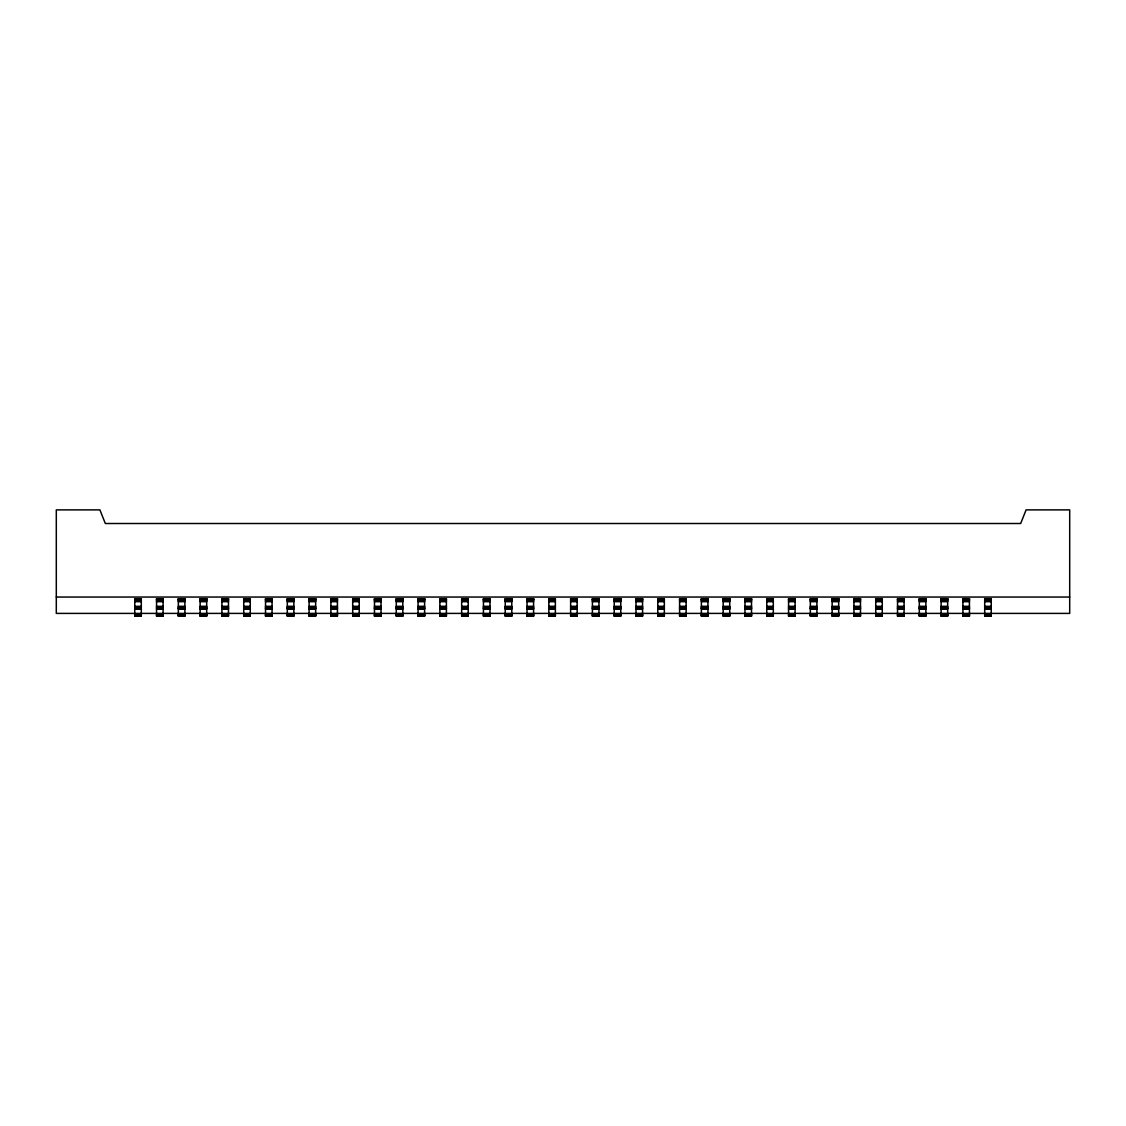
<?xml version="1.0" encoding="UTF-8"?>
<svg xmlns="http://www.w3.org/2000/svg" width="1126" height="1126" viewBox="0 0 1126 1126"><rect width="100%" height="100%" fill="white"/><g stroke="black" fill="none" stroke-linecap="round" stroke-linejoin="round"><path stroke-width="1.5" d="M56.3 597.047L1069.7 597.047M134.754 598.933L141.299 598.962M156.556 598.962L163.087 598.933M178.344 598.933L184.875 598.863M200.132 598.863L206.677 598.962M221.935 598.962L228.465 598.863M243.723 598.863L250.268 598.933M265.525 598.863L272.056 598.962M287.313 598.962L293.844 598.962M309.101 598.863L315.646 598.933M330.903 598.962L337.434 598.962M352.691 598.962L359.236 598.962M374.479 598.962L381.024 598.933M396.282 598.933L402.812 598.962M418.07 598.933L424.615 598.962M439.872 598.962L446.403 598.962M461.66 598.863L468.205 598.962M483.448 598.962L489.993 598.962M505.25 598.962L511.781 598.933M527.038 598.933L533.583 598.962M548.841 598.933L555.371 598.962M570.629 598.863L577.159 598.933M592.417 598.962L598.962 598.863M614.219 598.933L620.75 598.962M636.007 598.962L642.552 598.863M657.795 598.962L664.34 598.933M679.597 598.863L686.128 598.962M701.385 598.962L707.93 598.933M723.188 598.863L729.718 598.962M744.976 598.863L751.521 598.962M766.764 598.962L773.309 598.933M788.566 598.933L795.097 598.962M810.354 598.962L816.899 598.863M832.156 598.863L838.687 598.933M853.944 598.863L860.475 598.962M875.732 598.962L882.277 598.863M897.535 598.933L904.065 598.962M919.323 598.933L925.868 598.863M941.125 598.933L947.656 598.962M962.913 598.962L969.444 598.962M984.701 598.933L991.246 598.962M134.754 599.046L141.299 599.046M156.556 599.046L163.087 599.046M178.344 599.046L184.875 599.046M200.132 599.046L206.677 599.046M221.935 599.046L228.465 599.046M243.723 599.046L250.268 599.046M265.525 599.046L272.056 599.046M287.313 599.046L293.844 599.046M309.101 599.046L315.646 599.046M330.903 599.046L337.434 599.046M352.691 599.046L359.236 599.046M374.479 599.046L381.024 599.046M396.282 599.046L402.812 599.046M418.07 599.046L424.615 599.046M439.872 599.046L446.403 599.046M461.66 599.046L468.205 599.046M483.448 599.046L489.993 599.046M505.25 599.046L511.781 599.046M527.038 599.046L533.583 599.046M548.841 599.046L555.371 599.046M570.629 599.046L577.159 599.046M592.417 599.046L598.962 599.046M614.219 599.046L620.75 599.046M636.007 599.046L642.552 599.046M657.795 599.046L664.34 599.046M679.597 599.046L686.128 599.046M701.385 599.046L707.93 599.046M723.188 599.046L729.718 599.046M744.976 599.046L751.521 599.046M766.764 599.046L773.309 599.046M788.566 599.046L795.097 599.046M810.354 599.046L816.899 599.046M832.156 599.046L838.687 599.046M853.944 599.046L860.475 599.046M875.732 599.046L882.277 599.046M897.535 599.046L904.065 599.046M919.323 599.046L925.868 599.046M941.125 599.046L947.656 599.046M962.913 599.046L969.444 599.046M984.701 599.046L991.246 599.046M134.754 599.328L141.299 599.328M156.556 599.328L163.087 599.328M178.344 599.328L184.875 599.328M200.132 599.328L206.677 599.328M221.935 599.328L228.465 599.328M243.723 599.328L250.268 599.328M265.525 599.328L272.056 599.328M287.313 599.328L293.844 599.328M309.101 599.328L315.646 599.328M330.903 599.328L337.434 599.328M352.691 599.328L359.236 599.328M374.479 599.328L381.024 599.328M396.282 599.328L402.812 599.328M418.07 599.328L424.615 599.328M439.872 599.328L446.403 599.328M461.66 599.328L468.205 599.328M483.448 599.328L489.993 599.328M505.25 599.328L511.781 599.328M527.038 599.328L533.583 599.328M548.841 599.328L555.371 599.328M570.629 599.328L577.159 599.328M592.417 599.328L598.962 599.328M614.219 599.328L620.75 599.328M636.007 599.328L642.552 599.328M657.795 599.328L664.34 599.328M679.597 599.328L686.128 599.328M701.385 599.328L707.93 599.328M723.188 599.328L729.718 599.328M744.976 599.328L751.521 599.328M766.764 599.328L773.309 599.328M788.566 599.328L795.097 599.328M810.354 599.328L816.899 599.328M832.156 599.328L838.687 599.328M853.944 599.328L860.475 599.328M875.732 599.328L882.277 599.328M897.535 599.328L904.065 599.328M919.323 599.328L925.868 599.328M941.125 599.328L947.656 599.328M962.913 599.328L969.444 599.328M984.701 599.328L991.246 599.328M134.754 599.764L141.299 599.764M156.556 599.764L163.087 599.764M178.344 599.764L184.875 599.764M200.132 599.764L206.677 599.764M221.935 599.764L228.465 599.764M243.723 599.764L250.268 599.764M265.525 599.764L272.056 599.764M287.313 599.764L293.844 599.764M309.101 599.764L315.646 599.764M330.903 599.764L337.434 599.764M352.691 599.764L359.236 599.764M374.479 599.764L381.024 599.764M396.282 599.764L402.812 599.764M418.07 599.764L424.615 599.764M439.872 599.764L446.403 599.764M461.66 599.764L468.205 599.764M483.448 599.764L489.993 599.764M505.25 599.764L511.781 599.764M527.038 599.764L533.583 599.764M548.841 599.764L555.371 599.764M570.629 599.764L577.159 599.764M592.417 599.764L598.962 599.764M614.219 599.764L620.75 599.764M636.007 599.764L642.552 599.764M657.795 599.764L664.34 599.764M679.597 599.764L686.128 599.764M701.385 599.764L707.93 599.764M723.188 599.764L729.718 599.764M744.976 599.764L751.521 599.764M766.764 599.764L773.309 599.764M788.566 599.764L795.097 599.764M810.354 599.764L816.899 599.764M832.156 599.764L838.687 599.764M853.944 599.764L860.475 599.764M875.732 599.764L882.277 599.764M897.535 599.764L904.065 599.764M919.323 599.764L925.868 599.764M941.125 599.764L947.656 599.764M962.913 599.764L969.444 599.764M984.701 599.764L991.246 599.764M134.754 600.327L141.299 600.327M156.556 600.327L163.087 600.327M178.344 600.327L184.875 600.327M200.132 600.327L206.677 600.327M221.935 600.327L228.465 600.327M243.723 600.327L250.268 600.327M265.525 600.327L272.056 600.327M287.313 600.327L293.844 600.327M309.101 600.327L315.646 600.327M330.903 600.327L337.434 600.327M352.691 600.327L359.236 600.327M374.479 600.327L381.024 600.327M396.282 600.327L402.812 600.327M418.07 600.327L424.615 600.327M439.872 600.327L446.403 600.327M461.66 600.327L468.205 600.327M483.448 600.327L489.993 600.327M505.25 600.327L511.781 600.327M527.038 600.327L533.583 600.327M548.841 600.327L555.371 600.327M570.629 600.327L577.159 600.327M592.417 600.327L598.962 600.327M614.219 600.327L620.75 600.327M636.007 600.327L642.552 600.327M657.795 600.327L664.34 600.327M679.597 600.327L686.128 600.327M701.385 600.327L707.93 600.327M723.188 600.327L729.718 600.327M744.976 600.327L751.521 600.327M766.764 600.327L773.309 600.327M788.566 600.327L795.097 600.327M810.354 600.327L816.899 600.327M832.156 600.327L838.687 600.327M853.944 600.327L860.475 600.327M875.732 600.327L882.277 600.327M897.535 600.327L904.065 600.327M919.323 600.327L925.868 600.327M941.125 600.327L947.656 600.327M962.913 600.327L969.444 600.327M984.701 600.327L991.246 600.327M134.754 600.974L141.299 600.974M156.556 600.974L163.087 600.974M178.344 600.974L184.875 600.974M200.132 600.974L206.677 600.974M221.935 600.974L228.465 600.974M243.723 600.974L250.268 600.974M265.525 600.974L272.056 600.974M287.313 600.974L293.844 600.974M309.101 600.974L315.646 600.974M330.903 600.974L337.434 600.974M352.691 600.974L359.236 600.974M374.479 600.974L381.024 600.974M396.282 600.974L402.812 600.974M418.07 600.974L424.615 600.974M439.872 600.974L446.403 600.974M461.66 600.974L468.205 600.974M483.448 600.974L489.993 600.974M505.25 600.974L511.781 600.974M527.038 600.974L533.583 600.974M548.841 600.974L555.371 600.974M570.629 600.974L577.159 600.974M592.417 600.974L598.962 600.974M614.219 600.974L620.75 600.974M636.007 600.974L642.552 600.974M657.795 600.974L664.34 600.974M679.597 600.974L686.128 600.974M701.385 600.974L707.93 600.974M723.188 600.974L729.718 600.974M744.976 600.974L751.521 600.974M766.764 600.974L773.309 600.974M788.566 600.974L795.097 600.974M810.354 600.974L816.899 600.974M832.156 600.974L838.687 600.974M853.944 600.974L860.475 600.974M875.732 600.974L882.277 600.974M897.535 600.974L904.065 600.974M919.323 600.974L925.868 600.974M941.125 600.974L947.656 600.974M962.913 600.974L969.444 600.974M984.701 600.974L991.246 600.974M134.754 601.678L141.299 601.678M156.556 601.678L163.087 601.678M178.344 601.678L184.875 601.678M200.132 601.678L206.677 601.678M221.935 601.678L228.465 601.678M243.723 601.678L250.268 601.678M265.525 601.678L272.056 601.678M287.313 601.678L293.844 601.678M309.101 601.678L315.646 601.678M330.903 601.678L337.434 601.678M352.691 601.678L359.236 601.678M374.479 601.678L381.024 601.678M396.282 601.678L402.812 601.678M418.07 601.678L424.615 601.678M439.872 601.678L446.403 601.678M461.66 601.678L468.205 601.678M483.448 601.678L489.993 601.678M505.25 601.678L511.781 601.678M527.038 601.678L533.583 601.678M548.841 601.678L555.371 601.678M570.629 601.678L577.159 601.678M592.417 601.678L598.962 601.678M614.219 601.678L620.75 601.678M636.007 601.678L642.552 601.678M657.795 601.678L664.34 601.678M679.597 601.678L686.128 601.678M701.385 601.678L707.93 601.678M723.188 601.678L729.718 601.678M744.976 601.678L751.521 601.678M766.764 601.678L773.309 601.678M788.566 601.678L795.097 601.678M810.354 601.678L816.899 601.678M832.156 601.678L838.687 601.678M853.944 601.678L860.475 601.678M875.732 601.678L882.277 601.678M897.535 601.678L904.065 601.678M919.323 601.678L925.868 601.678M941.125 601.678L947.656 601.678M962.913 601.678L969.444 601.678M984.701 601.678L991.246 601.678M134.754 606.309L141.299 606.309M156.556 606.309L163.087 606.309M178.344 606.309L184.875 606.309M200.132 606.309L206.677 606.309M221.935 606.309L228.465 606.309M243.723 606.309L250.268 606.309M265.525 606.309L272.056 606.309M287.313 606.309L293.844 606.309M309.101 606.309L315.646 606.309M330.903 606.309L337.434 606.309M352.691 606.309L359.236 606.309M374.479 606.309L381.024 606.309M396.282 606.309L402.812 606.309M418.07 606.309L424.615 606.309M439.872 606.309L446.403 606.309M461.66 606.309L468.205 606.309M483.448 606.309L489.993 606.309M505.25 606.309L511.781 606.309M527.038 606.309L533.583 606.309M548.841 606.309L555.371 606.309M570.629 606.309L577.159 606.309M592.417 606.309L598.962 606.309M614.219 606.309L620.75 606.309M636.007 606.309L642.552 606.309M657.795 606.309L664.34 606.309M679.597 606.309L686.128 606.309M701.385 606.309L707.93 606.309M723.188 606.309L729.718 606.309M744.976 606.309L751.521 606.309M766.764 606.309L773.309 606.309M788.566 606.309L795.097 606.309M810.354 606.309L816.899 606.309M832.156 606.309L838.687 606.309M853.944 606.309L860.475 606.309M875.732 606.309L882.277 606.309M897.535 606.309L904.065 606.309M919.323 606.309L925.868 606.309M941.125 606.309L947.656 606.309M962.913 606.309L969.444 606.309M984.701 606.309L991.246 606.309M134.754 607.027L141.299 607.027M156.556 607.027L163.087 607.027M178.344 607.027L184.875 607.027M200.132 607.027L206.677 607.027M221.935 607.027L228.465 607.027M243.723 607.027L250.268 607.027M265.525 607.027L272.056 607.027M287.313 607.027L293.844 607.027M309.101 607.027L315.646 607.027M330.903 607.027L337.434 607.027M352.691 607.027L359.236 607.027M374.479 607.027L381.024 607.027M396.282 607.027L402.812 607.027M418.07 607.027L424.615 607.027M439.872 607.027L446.403 607.027M461.66 607.027L468.205 607.027M483.448 607.027L489.993 607.027M505.25 607.027L511.781 607.027M527.038 607.027L533.583 607.027M548.841 607.027L555.371 607.027M570.629 607.027L577.159 607.027M592.417 607.027L598.962 607.027M614.219 607.027L620.75 607.027M636.007 607.027L642.552 607.027M657.795 607.027L664.34 607.027M679.597 607.027L686.128 607.027M701.385 607.027L707.93 607.027M723.188 607.027L729.718 607.027M744.976 607.027L751.521 607.027M766.764 607.027L773.309 607.027M788.566 607.027L795.097 607.027M810.354 607.027L816.899 607.027M832.156 607.027L838.687 607.027M853.944 607.027L860.475 607.027M875.732 607.027L882.277 607.027M897.535 607.027L904.065 607.027M919.323 607.027L925.868 607.027M941.125 607.027L947.656 607.027M962.913 607.027L969.444 607.027M984.701 607.027L991.246 607.027M134.754 607.674L141.299 607.674M156.556 607.674L163.087 607.674M178.344 607.674L184.875 607.674M200.132 607.674L206.677 607.674M221.935 607.674L228.465 607.674M243.723 607.674L250.268 607.674M265.525 607.674L272.056 607.674M287.313 607.674L293.844 607.674M309.101 607.674L315.646 607.674M330.903 607.674L337.434 607.674M352.691 607.674L359.236 607.674M374.479 607.674L381.024 607.674M396.282 607.674L402.812 607.674M418.07 607.674L424.615 607.674M439.872 607.674L446.403 607.674M461.66 607.674L468.205 607.674M483.448 607.674L489.993 607.674M505.25 607.674L511.781 607.674M527.038 607.674L533.583 607.674M548.841 607.674L555.371 607.674M570.629 607.674L577.159 607.674M592.417 607.674L598.962 607.674M614.219 607.674L620.75 607.674M636.007 607.674L642.552 607.674M657.795 607.674L664.34 607.674M679.597 607.674L686.128 607.674M701.385 607.674L707.93 607.674M723.188 607.674L729.718 607.674M744.976 607.674L751.521 607.674M766.764 607.674L773.309 607.674M788.566 607.674L795.097 607.674M810.354 607.674L816.899 607.674M832.156 607.674L838.687 607.674M853.944 607.674L860.475 607.674M875.732 607.674L882.277 607.674M897.535 607.674L904.065 607.674M919.323 607.674L925.868 607.674M941.125 607.674L947.656 607.674M962.913 607.674L969.444 607.674M984.701 607.674L991.246 607.674M134.754 608.237L141.299 608.237M156.556 608.237L163.087 608.237M178.344 608.237L184.875 608.237M200.132 608.237L206.677 608.237M221.935 608.237L228.465 608.237M243.723 608.237L250.268 608.237M265.525 608.237L272.056 608.237M287.313 608.237L293.844 608.237M309.101 608.237L315.646 608.237M330.903 608.237L337.434 608.237M352.691 608.237L359.236 608.237M374.479 608.237L381.024 608.237M396.282 608.237L402.812 608.237M418.07 608.237L424.615 608.237M439.872 608.237L446.403 608.237M461.66 608.237L468.205 608.237M483.448 608.237L489.993 608.237M505.25 608.237L511.781 608.237M527.038 608.237L533.583 608.237M548.841 608.237L555.371 608.237M570.629 608.237L577.159 608.237M592.417 608.237L598.962 608.237M614.219 608.237L620.75 608.237M636.007 608.237L642.552 608.237M657.795 608.237L664.34 608.237M679.597 608.237L686.128 608.237M701.385 608.237L707.93 608.237M723.188 608.237L729.718 608.237M744.976 608.237L751.521 608.237M766.764 608.237L773.309 608.237M788.566 608.237L795.097 608.237M810.354 608.237L816.899 608.237M832.156 608.237L838.687 608.237M853.944 608.237L860.475 608.237M875.732 608.237L882.277 608.237M897.535 608.237L904.065 608.237M919.323 608.237L925.868 608.237M941.125 608.237L947.656 608.237M962.913 608.237L969.444 608.237M984.701 608.237L991.246 608.237M134.754 608.673L141.299 608.673M156.556 608.673L163.087 608.673M178.344 608.673L184.875 608.673M200.132 608.673L206.677 608.673M221.935 608.673L228.465 608.673M243.723 608.673L250.268 608.673M265.525 608.673L272.056 608.673M287.313 608.673L293.844 608.673M309.101 608.673L315.646 608.673M330.903 608.673L337.434 608.673M352.691 608.673L359.236 608.673M374.479 608.673L381.024 608.673M396.282 608.673L402.812 608.673M418.07 608.673L424.615 608.673M439.872 608.673L446.403 608.673M461.66 608.673L468.205 608.673M483.448 608.673L489.993 608.673M505.25 608.673L511.781 608.673M527.038 608.673L533.583 608.673M548.841 608.673L555.371 608.673M570.629 608.673L577.159 608.673M592.417 608.673L598.962 608.673M614.219 608.673L620.75 608.673M636.007 608.673L642.552 608.673M657.795 608.673L664.34 608.673M679.597 608.673L686.128 608.673M701.385 608.673L707.93 608.673M723.188 608.673L729.718 608.673M744.976 608.673L751.521 608.673M766.764 608.673L773.309 608.673M788.566 608.673L795.097 608.673M810.354 608.673L816.899 608.673M832.156 608.673L838.687 608.673M853.944 608.673L860.475 608.673M875.732 608.673L882.277 608.673M897.535 608.673L904.065 608.673M919.323 608.673L925.868 608.673M941.125 608.673L947.656 608.673M962.913 608.673L969.444 608.673M984.701 608.673L991.246 608.673M134.754 609.039L141.299 609.039M156.556 609.039L163.087 609.039M178.344 609.039L184.875 608.941M200.132 608.941L206.677 609.039M221.935 608.941L228.465 609.039M243.723 608.941L250.268 609.039M265.525 608.941L272.056 609.039M287.313 609.039L293.844 608.941M309.101 609.039L315.646 609.039M330.903 609.039L337.434 609.039M352.691 609.039L359.236 608.941M374.479 609.039L381.024 609.039M396.282 609.039L402.812 608.941M418.07 608.941L424.615 609.039M439.872 609.039L446.403 608.941M461.66 609.039L468.205 608.941M483.448 608.941L489.993 609.039M505.25 609.039L511.781 608.941M527.038 609.039L533.583 609.039M548.841 609.039L555.371 608.941M570.629 608.941L577.159 609.039M592.417 609.039L598.962 608.941M614.219 609.039L620.75 609.039M636.007 608.941L642.552 609.039M657.795 608.941L664.34 609.039M679.597 608.941L686.128 609.039M701.385 608.941L707.93 609.039M723.188 609.039L729.718 608.941M744.976 609.039L751.521 608.941M766.764 609.039L773.309 608.941M788.566 609.039L795.097 609.039M810.354 609.039L816.899 608.941M832.156 608.941L838.687 609.039M853.944 609.039L860.475 609.039M875.732 609.039L882.277 608.941M897.535 609.039L904.065 608.941M919.323 609.039L925.868 608.941M941.125 608.941L947.656 609.039M962.913 609.039L969.444 608.941M984.701 609.039L991.246 609.039M177.697 613.403L56.3 613.403L56.3 509.881L99.89 509.881L105.337 523.506L1020.663 523.506L1026.11 509.881L1069.7 509.881L1069.7 613.403L948.303 613.403M178.344 613.403L221.681 613.403M221.935 613.403L228.465 613.403M228.719 613.403L272.056 613.403M272.703 613.403L337.434 613.403M337.8 613.403L788.2 613.403M788.566 613.403L853.297 613.403M853.944 613.403L897.281 613.403M897.535 613.403L904.065 613.403M904.319 613.403L947.656 613.403M134.754 614.106L141.299 614.106M156.556 614.106L163.087 614.106M178.344 614.106L184.875 614.106M200.132 614.106L206.677 614.106M221.935 614.106L228.465 614.106M243.723 614.106L250.268 614.106M265.525 614.106L272.056 614.106M287.313 614.106L293.844 614.106M309.101 614.106L315.646 614.106M330.903 614.106L337.434 614.106M352.691 614.106L359.236 614.106M374.479 614.106L381.024 614.106M396.282 614.106L402.812 614.106M418.07 614.106L424.615 614.106M439.872 614.106L446.403 614.106M461.66 614.106L468.205 614.106M483.448 614.106L489.993 614.106M505.25 614.106L511.781 614.106M527.038 614.106L533.583 614.106M548.841 614.106L555.371 614.106M570.629 614.106L577.159 614.106M592.417 614.106L598.962 614.106M614.219 614.106L620.75 614.106M636.007 614.106L642.552 614.106M657.795 614.106L664.34 614.106M679.597 614.106L686.128 614.106M701.385 614.106L707.93 614.106M723.188 614.106L729.718 614.106M744.976 614.106L751.521 614.106M766.764 614.106L773.309 614.106M788.566 614.106L795.097 614.106M810.354 614.106L816.899 614.106M832.156 614.106L838.687 614.106M853.944 614.106L860.475 614.106M875.732 614.106L882.277 614.106M897.535 614.106L904.065 614.106M919.323 614.106L925.868 614.106M941.125 614.106L947.656 614.106M962.913 614.106L969.444 614.106M984.701 614.106L991.246 614.106M134.754 614.754L141.299 614.754M156.556 614.754L163.087 614.754M178.344 614.754L184.875 614.754M200.132 614.754L206.677 614.754M221.935 614.754L228.465 614.754M243.723 614.754L250.268 614.754M265.525 614.754L272.056 614.754M287.313 614.754L293.844 614.754M309.101 614.754L315.646 614.754M330.903 614.754L337.434 614.754M352.691 614.754L359.236 614.754M374.479 614.754L381.024 614.754M396.282 614.754L402.812 614.754M418.07 614.754L424.615 614.754M439.872 614.754L446.403 614.754M461.66 614.754L468.205 614.754M483.448 614.754L489.993 614.754M505.25 614.754L511.781 614.754M527.038 614.754L533.583 614.754M548.841 614.754L555.371 614.754M570.629 614.754L577.159 614.754M592.417 614.754L598.962 614.754M614.219 614.754L620.75 614.754M636.007 614.754L642.552 614.754M657.795 614.754L664.34 614.754M679.597 614.754L686.128 614.754M701.385 614.754L707.93 614.754M723.188 614.754L729.718 614.754M744.976 614.754L751.521 614.754M766.764 614.754L773.309 614.754M788.566 614.754L795.097 614.754M810.354 614.754L816.899 614.754M832.156 614.754L838.687 614.754M853.944 614.754L860.475 614.754M875.732 614.754L882.277 614.754M897.535 614.754L904.065 614.754M919.323 614.754L925.868 614.754M941.125 614.754L947.656 614.754M962.913 614.754L969.444 614.754M984.701 614.754L991.246 614.754M134.754 615.331L141.299 615.331M156.556 615.331L163.087 615.331M178.344 615.331L184.875 615.331M200.132 615.331L206.677 615.331M221.935 615.331L228.465 615.331M243.723 615.331L250.268 615.331M265.525 615.331L272.056 615.331M287.313 615.331L293.844 615.331M309.101 615.331L315.646 615.331M330.903 615.331L337.434 615.331M352.691 615.331L359.236 615.331M374.479 615.331L381.024 615.331M396.282 615.331L402.812 615.331M418.07 615.331L424.615 615.331M439.872 615.331L446.403 615.331M461.66 615.331L468.205 615.331M483.448 615.331L489.993 615.331M505.25 615.331L511.781 615.331M527.038 615.331L533.583 615.331M548.841 615.331L555.371 615.331M570.629 615.331L577.159 615.331M592.417 615.331L598.962 615.331M614.219 615.331L620.75 615.331M636.007 615.331L642.552 615.331M657.795 615.331L664.34 615.331M679.597 615.331L686.128 615.331M701.385 615.331L707.93 615.331M723.188 615.331L729.718 615.331M744.976 615.331L751.521 615.331M766.764 615.331L773.309 615.331M788.566 615.331L795.097 615.331M810.354 615.331L816.899 615.331M832.156 615.331L838.687 615.331M853.944 615.331L860.475 615.331M875.732 615.331L882.277 615.331M897.535 615.331L904.065 615.331M919.323 615.331L925.868 615.331M941.125 615.331L947.656 615.331M962.913 615.331L969.444 615.331M984.701 615.331L991.246 615.331M134.754 615.767L141.299 615.767M156.556 615.753L163.087 615.753M178.344 615.753L184.875 615.767M200.132 615.753L206.677 615.767M221.935 615.767L228.465 615.753M243.723 615.767L250.268 615.753M265.525 615.753L272.056 615.767M287.313 615.767L293.844 615.767M309.101 615.767L315.646 615.767M330.903 615.767L337.434 615.753M352.691 615.753L359.236 615.767M374.479 615.767L381.024 615.753M396.282 615.767L402.812 615.753M418.07 615.753L424.615 615.753M439.872 615.767L446.403 615.753M461.66 615.753L468.205 615.767M483.448 615.767L489.993 615.767M505.25 615.767L511.781 615.753M527.038 615.753L533.583 615.767M548.841 615.767L555.371 615.753M570.629 615.753L577.159 615.767M592.417 615.753L598.962 615.767M614.219 615.767L620.75 615.753M636.007 615.767L642.552 615.767M657.795 615.753L664.34 615.767M679.597 615.767L686.128 615.753M701.385 615.753L707.93 615.767M723.188 615.767L729.718 615.753M744.976 615.767L751.521 615.753M766.764 615.753L773.309 615.753M788.566 615.767L795.097 615.753M810.354 615.767L816.899 615.767M832.156 615.753L838.687 615.753M853.944 615.753L860.475 615.767M875.732 615.753L882.277 615.767M897.535 615.753L904.065 615.753M919.323 615.767L925.868 615.753M941.125 615.753L947.656 615.753M962.913 615.767L969.444 615.753M984.701 615.753L991.246 615.767M134.754 616.035L141.299 616.035M156.556 616.035L163.087 616.035M178.344 616.035L184.875 616.035M200.132 616.035L206.677 616.035M221.935 616.035L228.465 616.035M243.723 616.035L250.268 616.035M265.525 616.035L272.056 616.035M287.313 616.035L293.844 616.035M309.101 616.035L315.646 616.035M330.903 616.035L337.434 616.035M352.691 616.035L359.236 616.035M374.479 616.035L381.024 616.035M396.282 616.035L402.812 616.035M418.07 616.035L424.615 616.035M439.872 616.035L446.403 616.035M461.66 616.035L468.205 616.035M483.448 616.035L489.993 616.035M505.25 616.035L511.781 616.035M527.038 616.035L533.583 616.035M548.841 616.035L555.371 616.035M570.629 616.035L577.159 616.035M592.417 616.035L598.962 616.035M614.219 616.035L620.75 616.035M636.007 616.035L642.552 616.035M657.795 616.035L664.34 616.035M679.597 616.035L686.128 616.035M701.385 616.035L707.93 616.035M723.188 616.035L729.718 616.035M744.976 616.035L751.521 616.035M766.764 616.035L773.309 616.035M788.566 616.035L795.097 616.035M810.354 616.035L816.899 616.035M832.156 616.035L838.687 616.035M853.944 616.035L860.475 616.035M875.732 616.035L882.277 616.035M897.535 616.035L904.065 616.035M919.323 616.035L925.868 616.035M941.125 616.035L947.656 616.035M962.913 616.035L969.444 616.035M984.701 616.035L991.246 616.035M141.299 598.736L134.754 598.736L134.754 616.119L141.299 616.119L141.299 598.736M163.087 598.736L156.556 598.736L156.556 616.119L163.087 616.119L163.087 598.736M184.875 598.736L178.344 598.736L178.344 616.119L184.875 616.119L184.875 598.736M206.677 598.736L200.132 598.736L200.132 616.119L206.677 616.119L206.677 598.736M228.465 598.736L221.935 598.736L221.935 616.119L228.465 616.119L228.465 598.736M250.268 598.736L243.723 598.736L243.723 616.119L250.268 616.119L250.268 598.736M272.056 598.736L265.525 598.736L265.525 616.119L272.056 616.119L272.056 598.736M293.844 598.736L287.313 598.736L287.313 616.119L293.844 616.119L293.844 598.736M315.646 598.736L309.101 598.736L309.101 616.119L315.646 616.119L315.646 598.736M337.434 598.736L330.903 598.736L330.903 616.119L337.434 616.119L337.434 598.736M359.236 598.736L352.691 598.736L352.691 616.119L359.236 616.119L359.236 598.736M381.024 598.736L374.479 598.736L374.479 616.119L381.024 616.119L381.024 598.736M402.812 598.736L396.282 598.736L396.282 616.119L402.812 616.119L402.812 598.736M424.615 598.736L418.07 598.736L418.07 616.119L424.615 616.119L424.615 598.736M446.403 598.736L439.872 598.736L439.872 616.119L446.403 616.119L446.403 598.736M468.205 598.736L461.66 598.736L461.66 616.119L468.205 616.119L468.205 598.736M489.993 598.736L483.448 598.736L483.448 616.119L489.993 616.119L489.993 598.736M511.781 598.736L505.25 598.736L505.25 616.119L511.781 616.119L511.781 598.736M533.583 598.736L527.038 598.736L527.038 616.119L533.583 616.119L533.583 598.736M555.371 598.736L548.841 598.736L548.841 616.119L555.371 616.119L555.371 598.736M577.159 598.736L570.629 598.736L570.629 616.119L577.159 616.119L577.159 598.736M598.962 598.736L592.417 598.736L592.417 616.119L598.962 616.119L598.962 598.736M620.75 598.736L614.219 598.736L614.219 616.119L620.75 616.119L620.75 598.736M642.552 598.736L636.007 598.736L636.007 616.119L642.552 616.119L642.552 598.736M664.34 598.736L657.795 598.736L657.795 616.119L664.34 616.119L664.34 598.736M686.128 598.736L679.597 598.736L679.597 616.119L686.128 616.119L686.128 598.736M707.93 598.736L701.385 598.736L701.385 616.119L707.93 616.119L707.93 598.736M729.718 598.736L723.188 598.736L723.188 616.119L729.718 616.119L729.718 598.736M751.521 598.736L744.976 598.736L744.976 616.119L751.521 616.119L751.521 598.736M773.309 598.736L766.764 598.736L766.764 616.119L773.309 616.119L773.309 598.736M795.097 598.736L788.566 598.736L788.566 616.119L795.097 616.119L795.097 598.736M816.899 598.736L810.354 598.736L810.354 616.119L816.899 616.119L816.899 598.736M838.687 598.736L832.156 598.736L832.156 616.119L838.687 616.119L838.687 598.736M860.475 598.736L853.944 598.736L853.944 616.119L860.475 616.119L860.475 598.736M882.277 598.736L875.732 598.736L875.732 616.119L882.277 616.119L882.277 598.736M904.065 598.736L897.535 598.736L897.535 616.119L904.065 616.119L904.065 598.736M925.868 598.736L919.323 598.736L919.323 616.119L925.868 616.119L925.868 598.736M947.656 598.736L941.125 598.736L941.125 616.119L947.656 616.119L947.656 598.736M969.444 598.736L962.913 598.736L962.913 616.119L969.444 616.119L969.444 598.736M991.246 598.736L984.701 598.736L984.701 616.119L991.246 616.119L991.246 598.736"/></g></svg>
